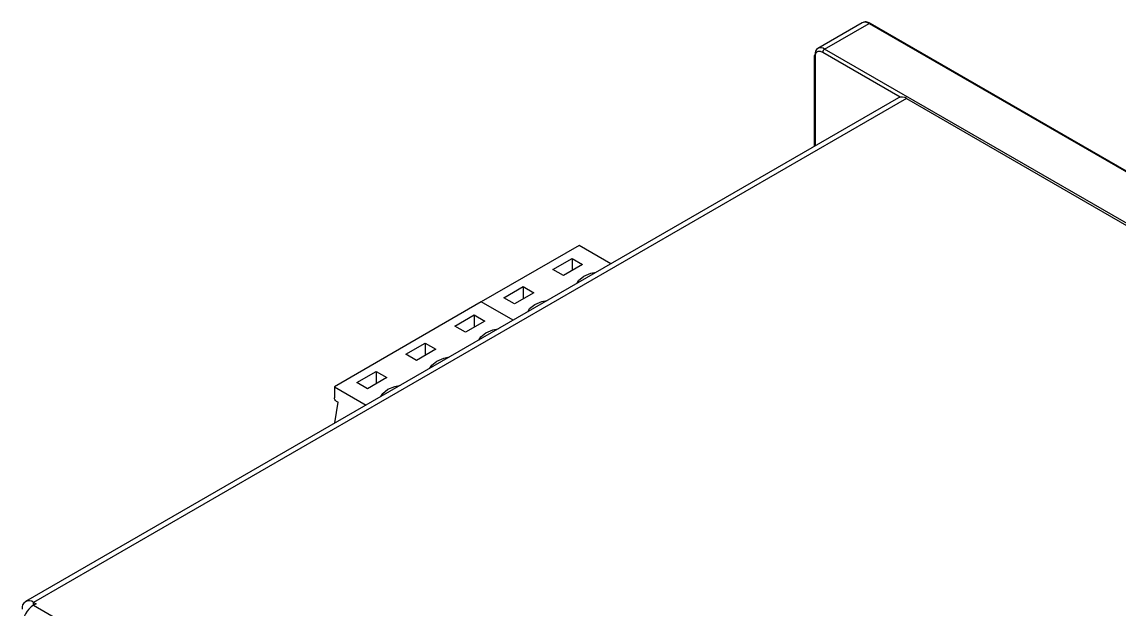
# Model space of a CAD drawing. Header units: millimetres. Extents: x 12 to 584, y 10 to 401.
# Drawn here: x 386.6 to 440.2, y 174.6 to 203.3 of the extents above; entities that cross this region are included whole.
import ezdxf

# ---------------------------------------------------------------- set-up
doc = ezdxf.new("R2010")
doc.units = ezdxf.units.MM
doc.header["$LTSCALE"] = 2

msp = doc.modelspace()

# ---------------------------------------------------------------- linework, layer by layer
for p, q in [((427.671, 203.269), (425.502, 202.017)), ((425.835, 201.984), (428.004, 203.236)), ((428.004, 203.236), (497.772, 162.96)), ((497.838, 162.966), (428.071, 203.242)), ((429.53, 199.634), (425.741, 201.821)), ((495.603, 161.708), (425.835, 201.984)), ((425.325, 201.657), (425.325, 197.225)), ((425.364, 201.603), (425.364, 197.247)), ((429.442, 199.602), (386.757, 174.96)), ((429.842, 199.562), (387.157, 174.92)), ((429.842, 199.562), (491.408, 164.021)), ((413.836, 192.382), (409.047, 189.617)), ((415.386, 191.487), (413.836, 192.382)), ((412.539, 191.204), (413.482, 191.748)), ((413.482, 191.748), (414.002, 191.448)), ((413.482, 191.748), (413.482, 191.147)), ((413.059, 190.903), (412.539, 191.204)), ((414.002, 191.448), (413.059, 190.903)), ((410.144, 189.821), (411.087, 190.366)), ((411.608, 190.065), (410.665, 189.521)), ((411.087, 190.366), (411.608, 190.065)), ((411.087, 190.366), (411.087, 189.765)), ((409.047, 189.617), (401.863, 185.469)), ((410.597, 188.722), (409.047, 189.617)), ((410.665, 189.521), (410.144, 189.821)), ((407.749, 188.439), (408.692, 188.983)), ((408.692, 188.983), (409.213, 188.683)), ((408.692, 188.983), (408.692, 188.382)), ((408.27, 188.138), (407.749, 188.439)), ((409.213, 188.683), (408.27, 188.138)), ((405.355, 187.057), (406.298, 187.601)), ((406.818, 187.3), (405.875, 186.756)), ((406.298, 187.601), (406.818, 187.3)), ((406.298, 187.601), (406.298, 187)), ((405.875, 186.756), (405.355, 187.057)), ((402.96, 185.674), (403.903, 186.218)), ((403.903, 186.218), (404.423, 185.918)), ((403.903, 186.218), (403.903, 185.617)), ((403.481, 185.374), (402.96, 185.674)), ((404.423, 185.918), (403.481, 185.374)), ((401.863, 185.469), (401.863, 184.924)), ((401.863, 185.469), (403.412, 184.575)), ((401.868, 184.882), (401.863, 184.924)), ((401.887, 184.838), (401.868, 184.882)), ((401.921, 184.79), (401.887, 184.838)), ((401.893, 183.697), (402.051, 184.71)), ((401.954, 184.765), (401.921, 184.79)), ((401.954, 184.765), (402.051, 184.71)), ((387.157, 174.92), (387.275, 174.852)), ((387.157, 174.784), (387.157, 174.92)), ((387.275, 174.852), (387.157, 174.784)), ((387.157, 174.784), (448.486, 139.379))]:
    msp.add_line(p, q)
at = {"flags": 128}
for points in [[(414.054, 190.874), (414.402, 191.017), (414.667, 191.072)], [(413.71, 190.519), (413.805, 190.673), (414.054, 190.874)], [(411.315, 189.137), (411.411, 189.29), (411.659, 189.491)], [(411.659, 189.491), (412.007, 189.635), (412.273, 189.69)], [(409.264, 188.109), (409.612, 188.252), (409.878, 188.307)], [(408.92, 187.754), (409.016, 187.908), (409.264, 188.109)], [(406.526, 186.372), (406.621, 186.525), (406.87, 186.726)], [(406.87, 186.726), (407.218, 186.87), (407.483, 186.925)], [(404.131, 184.99), (404.227, 185.143), (404.475, 185.344)], [(404.475, 185.344), (404.823, 185.487), (405.088, 185.542)]]:
    msp.add_lwpolyline(points, dxfattribs=at)
for centre, radius, start, end in [((427.809, 202.963), 0.335, 54.3824, 114.3071), ((428.043, 203.181), 0.0671, 65.6929, 125.6176), ((425.392, 201.651), 0.0671, 114.3747, 174.3052), ((425.681, 201.752), 0.32, 124.0564, 187.2558), ((425.64, 201.711), 0.335, 54.3824, 114.3071), ((425.946, 201.811), 0.205, 122.6055, 177.3945), ((425.392, 201.664), 0.0671, 185.6948, 245.6253), ((429.608, 199.235), 0.402, 54.3824, 114.3071), ((386.936, 174.649), 0.349, 50.7967, 189.214), ((387.819, 173.748), 1.229, 122.6055, 177.3945)]:
    msp.add_arc(centre, radius, start, end)
for points, knots in [([(428.071, 203.242), (428.036, 203.26), (427.967, 203.295), (427.861, 203.314), (427.759, 203.31), (427.7, 203.282), (427.671, 203.269)], [0, 0, 0, 0, 0.2437123, 0.4927414, 0.7454359, 1, 1, 1, 1]), ([(425.741, 201.821), (425.694, 201.842), (425.621, 201.875), (425.533, 201.872), (425.473, 201.85), (425.424, 201.809), (425.377, 201.735), (425.369, 201.655), (425.364, 201.603)], [0, 0, 0, 0, 0.239443, 0.369507, 0.5, 0.630064, 0.760557, 1, 1, 1, 1])]:
    msp.add_open_spline(points, degree=3, knots=knots)

doc.saveas('drawing.dxf')
